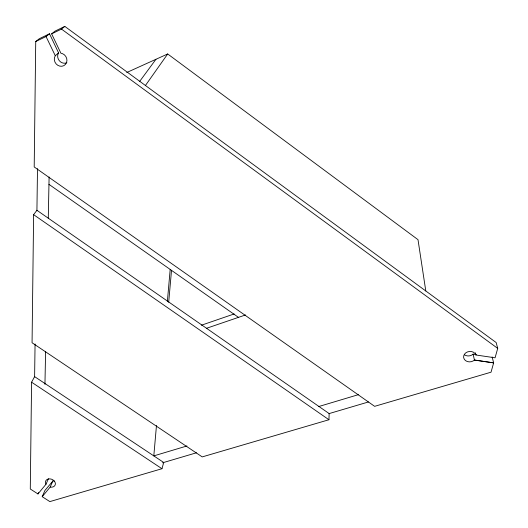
<?xml version="1.0" encoding="UTF-8"?>
<svg xmlns="http://www.w3.org/2000/svg" width="528" height="528" viewBox="0 0 528 528"><rect width="100%" height="100%" fill="white"/><g stroke="black" fill="none" stroke-linecap="round" stroke-linejoin="round"><path stroke-width="0.79" d="M54.278 480.988A5.095 3.953 22.5 0 1 52.998 480.909L44.939 490.439L42.207 496.676L49.856 501.6L161.964 468.719L163.706 462.475L34.61 376.629L31.588 382.199L30.287 489.001L37.97 493.944L45.995 484.235L48.418 478.744M33.62 214.665L32.063 342.758L202.224 456.905L328.944 419.74L329.155 413.576L36.927 210.296L33.62 214.665L328.944 419.74M66.871 62.7A6.679 6.065 57.2 0 1 59.367 60.773A6.679 6.065 57.2 0 1 58.568 52.866L49.52 33.785L39.31 38.716L35.732 41.521L34.201 166.954L374.629 406.336L491.033 372.194L493.64 362.894L492.142 356.935M34.61 376.9L35.066 343.972M36.92 210.626L37.501 168.65M44.946 384.364L45.606 351.331M48.279 218.163L49.104 176.953M156.473 425.495L153.806 455.888L186.952 445.969M167.369 301.468L170.188 269.432M168.689 302.28L171.521 270.31M58.634 52.787L55.222 55.823A6.752 6.125 56.7 0 0 57.816 65.327A6.752 6.125 56.7 0 0 66.508 62.66A6.752 6.125 56.7 0 0 62.416 53.618L60.905 53.229L51.625 33.851L55.044 31.119L64.819 26.4L496.155 342.54L497.713 348.394L495.073 357.799L475.873 354.994L475.378 352.79M42.207 496.676L50.186 487.073L52.873 480.876M37.97 493.944L38.584 492.565M145.438 85.49L167.686 53.968L418.004 239.672L425.792 290.968M139.61 81.49L155.951 59.281M51.625 33.851L61.499 29.093L64.819 26.4M35.732 41.521L46.048 36.544L49.52 33.785M476.296 354.592L473.128 354.123L471.92 355.014A6.217 5.168 -7.6 0 1 464.416 354.757M126.76 72.508L167.686 53.968M201.419 325.208L234.155 313.955M206.567 328.271L245.513 314.959M318.701 406.547L358.393 394.667M162.551 462.812L196.475 452.786M329.03 413.615L368.485 401.953M50.186 487.073L50.312 487.106A5.141 3.973 22.4 0 0 55.394 483.503A5.141 3.973 22.4 0 0 49.639 478.863A5.141 3.973 22.4 0 0 45.566 483.285L45.995 484.235M31.588 382.199L161.964 468.719M48.952 184.345L238.478 317.368M61.499 29.093L497.713 348.394M46.048 36.544L55.288 55.744M473.128 354.123L474.421 360.043L473.2 360.941A6.283 5.207 -7.4 0 1 464.284 359.271A6.283 5.207 -7.4 0 1 467.485 351.919A6.283 5.207 -7.4 0 1 475.847 354.869L475.873 354.994M491.944 362.611L474.421 360.043L493.64 362.894L491.944 362.611"/></g></svg>
